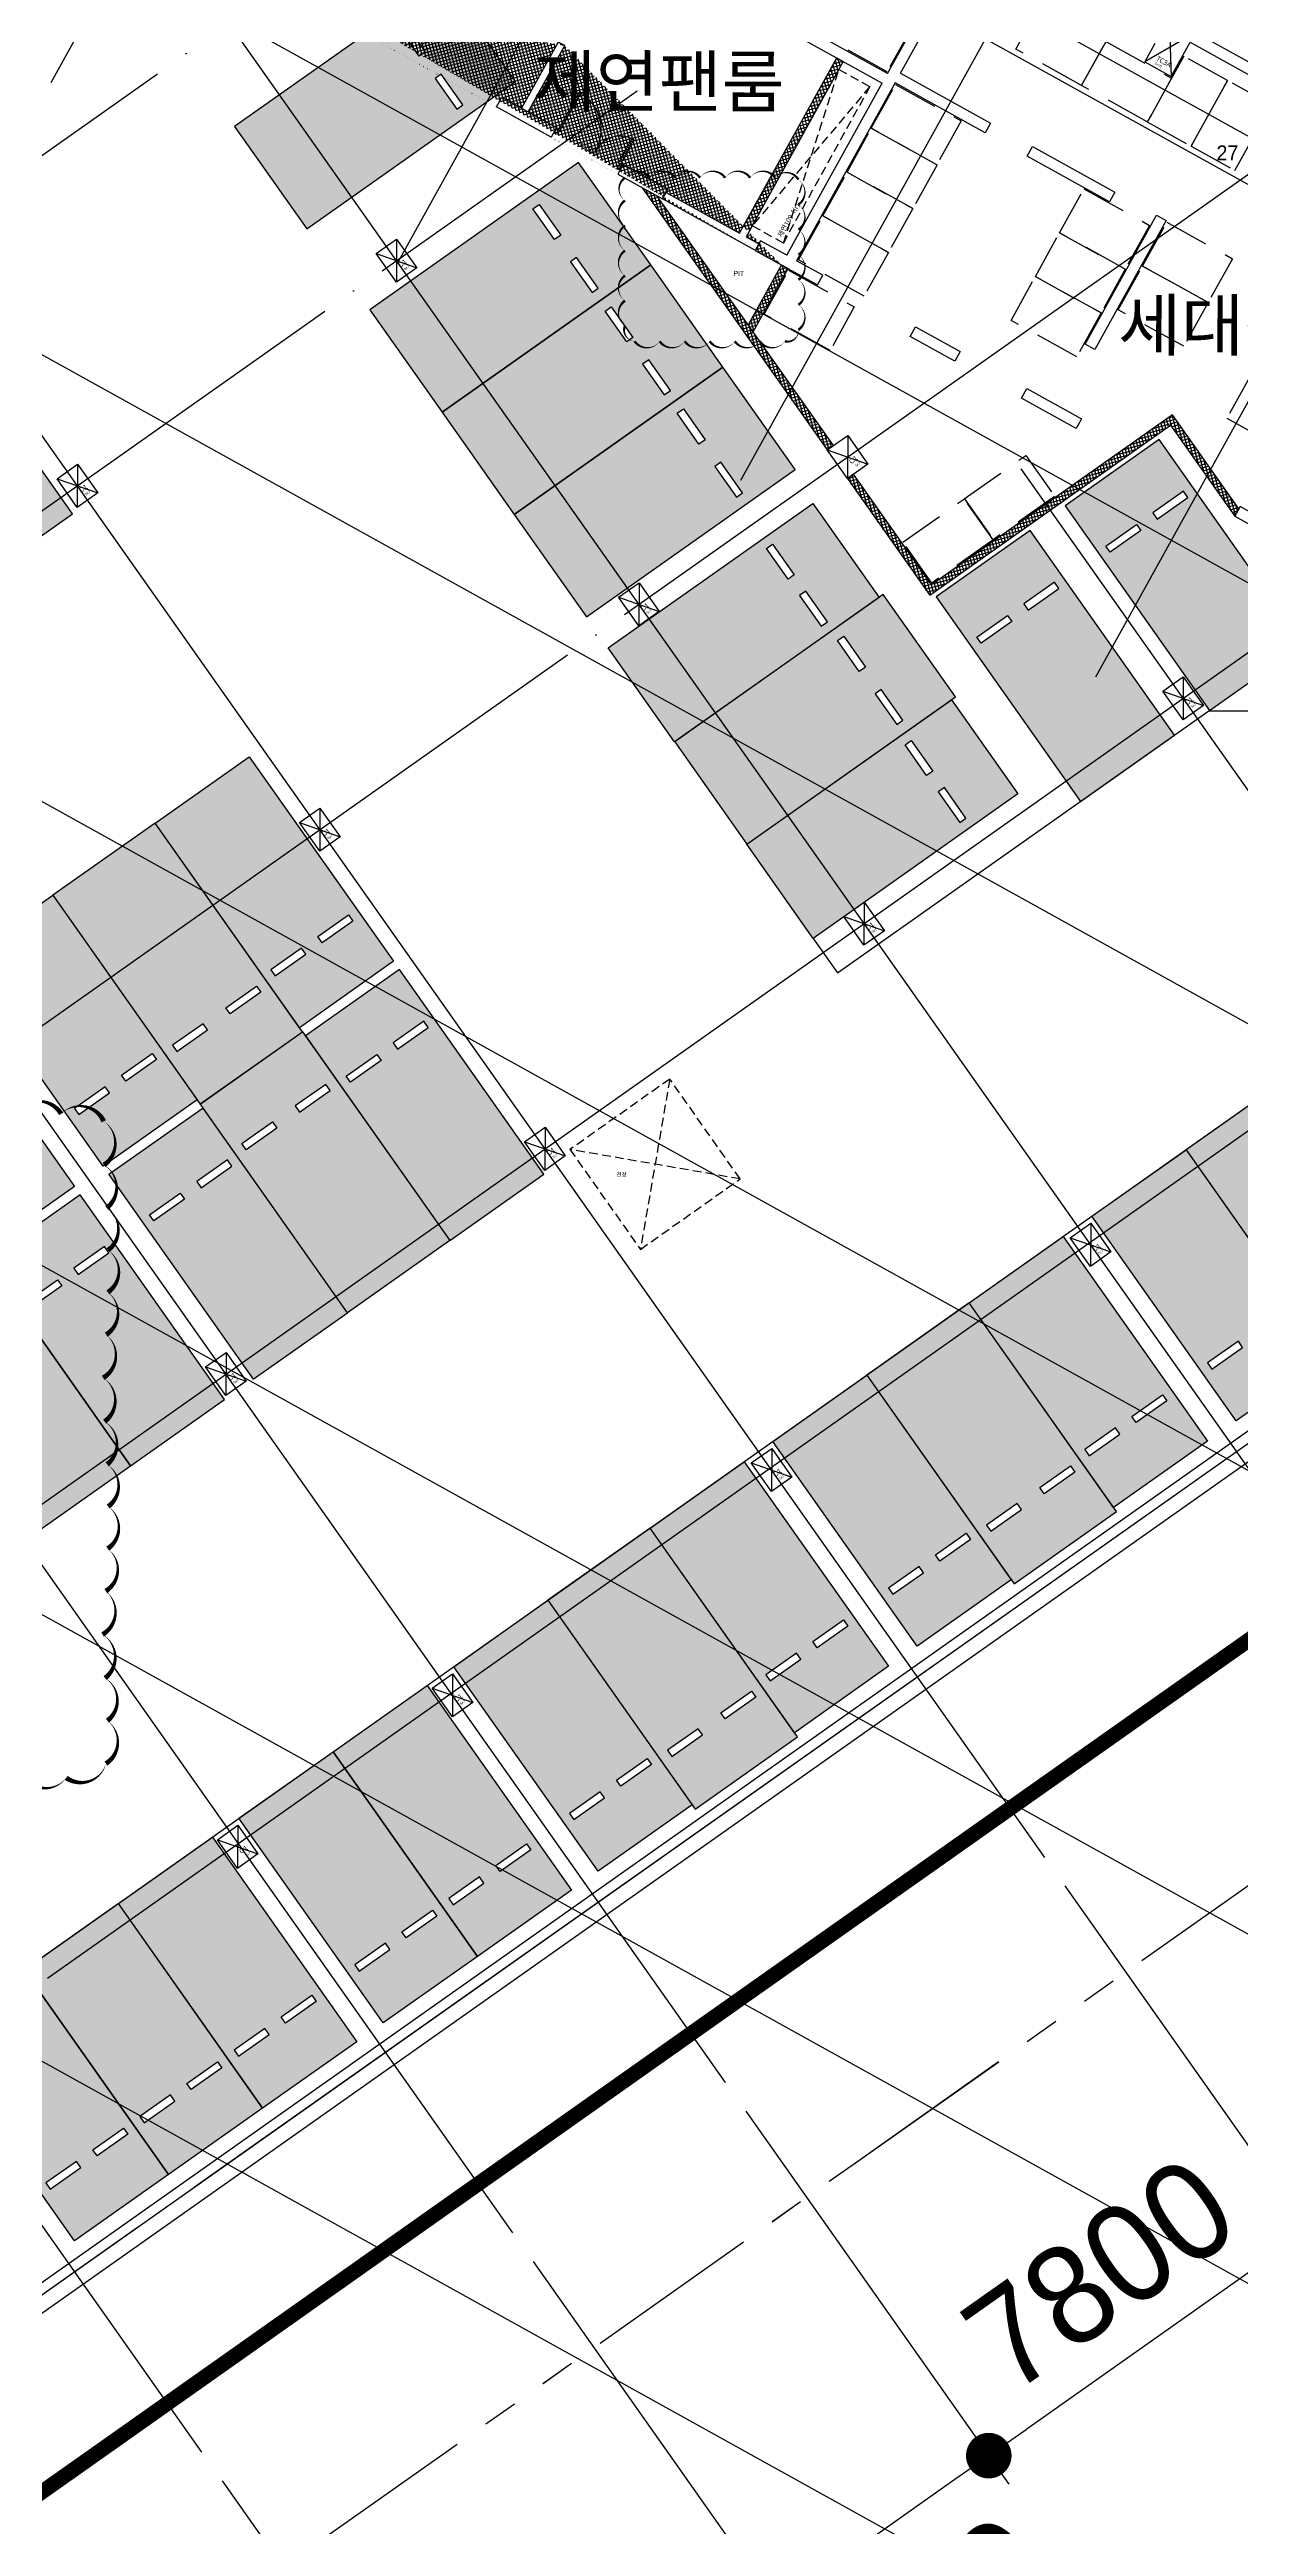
# Model space of a CAD drawing. Header units: millimetres. Extents: x -21000 to 567700, y 435000 to 850800.
# Drawn here: x 331615 to 355402, y 567226 to 616680 of the extents above; entities that cross this region are included whole.
import ezdxf
from ezdxf.enums import TextEntityAlignment as Align
from ezdxf.xclip import XClip

# ---------------------------------------------------------------- set-up
doc = ezdxf.new("R2010")
doc.units = ezdxf.units.MM
doc.header["$LTSCALE"] = 700
doc.header["$XCLIPFRAME"] = 2
for name, pattern in [('AB_Pbase$0$HIDDEN1', [0.375, 0.25, -0.125]), ('AB_Pbase$0$PHANTOMX2', [5, 2.5, -0.5, 0.5, -0.5, 0.5, -0.5]), ('AB_Pbase$0$주차장기둥$0$CEN', [62, 60, -1, 0, -1]), ('AB_Pbase$0$주차장기둥$0$PHANTOMX2', [5, 2.5, -0.5, 0.5, -0.5, 0.5, -0.5]), ('AB_Pbase$0$지하1층 동골조$0$PHANTOMX2', [5, 2.5, -0.5, 0.5, -0.5, 0.5, -0.5]), ('HIDDEN', [9.525, 6.35, -3.175])]:
    doc.linetypes.add(name, pattern=pattern)
doc.layers.get('0').update_dxf_attribs({"color": 2})
doc.layers.get('Defpoints').update_dxf_attribs({"color": 171})
for name, color, linetype, plot in [('AB_Pbase$0$AB_Pbase_지붕층_구조도void$0$DEF_TEXT', 221, 'Continuous', False), ('AB_Pbase$0$CON-109-B2F$0$DEFPOINT', 247, 'Continuous', False), ('AB_Pbase$0$DEFPOINT', 247, 'Continuous', False), ('AB_Pbase$0$Defponts', 161, 'Continuous', False), ('AB_Pbase$0$주차장기둥$0$DEFPOINT', 247, 'Continuous', False), ('AB_Pbase$0$주차장기둥$0$Defpoints1', 235, 'Continuous', False), ('AB_Pbase$0$지하1층 동골조$0$Defpoints1', 235, 'Continuous', False)]:
    doc.layers.add(name, color=color, linetype=linetype, plot=plot)
for name, color, linetype in [('AB_Pbase$0$da-open hid', 8, 'AB_Pbase$0$HIDDEN1'), ('AB_Pbase$0$ELE8', 8, 'Continuous'), ('AB_Pbase$0$FIN', 6, 'Continuous'), ('AB_Pbase$0$SITE', 3, 'AB_Pbase$0$PHANTOMX2'), ('AB_Pbase$0$WAL', 3, 'Continuous'), ('AB_Pbase$0$WIN', 4, 'Continuous'), ('AB_Pbase$0$WIN1', 1, 'Continuous'), ('AB_Pbase$0$경량벽체 세대창고', 4, 'HIDDEN'), ('AB_Pbase$0$경량벽체 세대창고 모듈', 4, 'HIDDEN'), ('AB_Pbase$0$주차-sol', 254, 'Continuous'), ('AB_Pbase$0$주차-일반', 9, 'Continuous'), ('AB_Pbase$0$주차-확장', 7, 'Continuous'), ('AB_Pbase$0$주차장기둥$0$CEN_P', 244, 'AB_Pbase$0$주차장기둥$0$CEN'), ('AB_Pbase$0$주차장기둥$0$WAL', 3, 'Continuous'), ('p_구조전체평면도중심선$0$DIM', 7, 'Continuous'), ('p_구조전체평면도중심선$0$SDIM', 4, 'Continuous')]:
    doc.layers.add(name, color=color, linetype=linetype)
doc.styles.add('AB_Pbase$0$AB_Pbase_지붕층_구조도void$0$맑은 고딕', font='malgun.ttf')
doc.styles.add('AB_Pbase$0$CON-109-B2F$0$맑은고딕', font='malgun.ttf')
doc.styles.add('AB_Pbase$0$돋움', font='')
doc.styles.add('AB_Pbase$0$울릉도L', font='')
doc.styles.add('AB_Pbase$0$주차장기둥$0$맑은 고딕', font='')
doc.styles.add('p_구조전체평면도중심선$0$도면기준$0$울릉도L', font='')
doc.styles.add('p_구조전체평면도중심선$0$돋움', font='')
doc.styles.get('AB_Pbase$0$돋움').set_extended_font_data('Dotum')
doc.styles.get('AB_Pbase$0$울릉도L').set_extended_font_data('Dotum')
doc.styles.get('AB_Pbase$0$주차장기둥$0$맑은 고딕').set_extended_font_data('Dotum')
doc.styles.get('p_구조전체평면도중심선$0$도면기준$0$울릉도L').set_extended_font_data('Dotum')
doc.styles.get('p_구조전체평면도중심선$0$돋움').set_extended_font_data('Dotum')
doc.dimstyles.new('p_구조전체평면도중심선$0$ADIM', dxfattribs={"dimscale": 700, "dimtxt": 3, "dimasz": 1.5, "dimexe": 1, "dimexo": 1, "dimgap": 1, "dimtad": 1, "dimdec": 0, "dimdsep": 46, "dimtxsty": 'p_구조전체평면도중심선$0$돋움', "dimblk1": 'p_구조전체평면도중심선$0$DOT', "dimblk2": 'p_구조전체평면도중심선$0$DOT', "dimsah": 1, "dimcen": 1, "dimdle": 1.5, "dimclrd": 7, "dimclre": 7, "dimclrt": 3, "dimadec": 0, "dimazin": 0, "dimtfac": 1, "dimtdec": 0, "dimtix": 1, "dimtmove": 2, "dimatfit": 3, "dimldrblk": 'p_구조전체평면도중심선$0$_Dot', "dimfxl": 1, "dimtvp": 1, "dimtolj": 1, "dimtzin": 0, "dimarcsym": 0})

# ---------------------------------------------------------------- blocks, each defined once
blk = doc.blocks.new('AB_Pbase$0$SITE0917')
at = {"layer": 'AB_Pbase$0$SITE', "ltscale": 4, "const_width": 300, "flags": 128}
blk.add_lwpolyline([(212876, -144968), (209906, -142008), (204836, -136928), (200146, -132238), (190406, -122488), (180636, -112708), (171034, -103096), (171034, -103096), (158736, -90778), (158736, -90778), (141626, -73668), (139746, -71778), (128760, -60783), (176825, 584), (181318, 2778), (191836, 2802), (195846, 2812), (208846, 2852), (221744, 2892), (225745, 2912), (238652, 2912), (251951, 2992), (272863, 3047), (279849, 3072), (281852, 3072), (297942, 3132), (307301, 3162), (318838, 3162), (322371, 3192), (329338, 3212), (331331, 3221), (331828, 3221), (342783, 3252), (353879, 3292), (357878, 3302), (368882, 3332), (377971, 3362), (436463, 3532), (443896, 3564), (449423, 3588), (453866, 1294), (461852, -10041), (461004, -14962), (456210, -18339), (446980, -24860), (436111, -32530), (433802, -34158), (424035, -41046), (408709, -51856), (403261, -55702), (401224, -57140), (393879, -62330), (377930, -73579), (370949, -78503), (368971, -79898), (360221, -86073), (350807, -92731), (341600, -99229), (316998, -116581), (268640, -150722), (261994, -155385), (240653, -170436), (213593, -144250), (212876, -144968)], dxfattribs=at)
blk = doc.blocks.new('AB_Pbase$0$Door_s_1500')
at = {"layer": 'AB_Pbase$0$Defponts'}
for p, q in [((-10, 100), (-10, 0)), ((1510, 100), (1510, 0))]:
    blk.add_line(p, q, dxfattribs=at)
at = {"layer": 'AB_Pbase$0$WIN'}
for points in [[(40, 100), (80, 100), (80, 960), (40, 960)], [(1460, 100), (1420, 100), (1420, 660), (1460, 660)], [(55, 55), (55, 0), (0, 0), (0, 100), (40, 100), (40, 55)], [(1445, 55), (1445, 0), (1500, 0), (1500, 100), (1460, 100), (1460, 55)]]:
    blk.add_lwpolyline(points, close=True, dxfattribs=at)
at = {"layer": 'AB_Pbase$0$WIN1'}
for centre, radius, start, end in [((40, 100), 860, 360, 90), ((1460, 100), 560, 90, 180)]:
    blk.add_arc(centre, radius, start, end, dxfattribs=at)
at = {"layer": 'AB_Pbase$0$Defponts', "style": 'AB_Pbase$0$돋움'}
blk.add_text('D-1500', height=100, rotation=360, dxfattribs=at).set_placement((752, 58), align=Align.MIDDLE)
blk = doc.blocks.new('AB_Pbase$0$CON-109-B2F')
for p, q in [((-8800, 10220), (-8800, 4380)), ((-8580, 4380), (-8580, 10220)), ((-12730, 4980), (-12950, 4980)), ((-12950, 4980), (-12950, 3560)), ((-12730, 4380), (-12730, 4980)), ((-12730, 4380), (-8800, 4380)), ((-12730, 3560), (-12730, 4160)), ((-8670, 4160), (-12730, 4160)), ((-8670, 2100), (-8670, 4160)), ((-8580, 4380), (-5880, 4380)), ((-8450, 4160), (-8450, 2100)), ((-8450, 4160), (-5880, 4160)), ((-12950, 3560), (-12730, 3560)), ((-8450, 2100), (-8670, 2100)), ((-4885, -2040), (-4885, -250)), ((-5105, -600), (-5105, -2040))]:
    blk.add_line(p, q)
for points in [[(-12950, 10890), (-12730, 10890), (-12730, 9640), (-12950, 9640)], [(-12730, 8120), (-12950, 8120), (-12950, 7100), (-12730, 7100)], [(-12950, 1440), (-12730, 1440), (-12730, 420), (-12950, 420)], [(-8450, -740), (-8670, -740), (-8670, 1140), (-8450, 1140)], [(-12950, -1100), (-12730, -1100), (-12730, -2350), (-12950, -2350)], [(-11390, -1690), (-8450, -1690), (-8450, -1910), (-11390, -1910)], [(-12730, -5970), (-12950, -5970), (-12950, -7070), (-12730, -7070)]]:
    blk.add_lwpolyline(points, close=True)
blk.add_lwpolyline([(-5470, 0), (-5885, 0), (-5885, -600), (-5105, -600)])
at = {"layer": 'AB_Pbase$0$CON-109-B2F$0$DEFPOINT', "color": 190}
for p, q in [((-4885, 0), (-5885, -600)), ((-4885, -600), (-5885, 0))]:
    blk.add_line(p, q, dxfattribs=at)
at = {"layer": 'AB_Pbase$0$CON-109-B2F$0$DEFPOINT', "color": 6, "style": 'AB_Pbase$0$CON-109-B2F$0$맑은고딕'}
for s, height, p in [('6x10', 50, (-5833, -188)), ('TC3A', 100, (-5748, -172))]:
    blk.add_text(s, height=height, rotation=270, dxfattribs=at).set_placement(p)
blk = doc.blocks.new('AB_Pbase$0$CON-109-B1F')
at = {"rotation": 360}
blk.add_blockref('AB_Pbase$0$CON-109-B2F', (0, 0), dxfattribs=at)
blk = doc.blocks.new('AB_Pbase$0$지하1층 동골조')
at = {"layer": 'AB_Pbase$0$지하1층 동골조$0$Defpoints1', "linetype": 'AB_Pbase$0$지하1층 동골조$0$PHANTOMX2', "ltscale": 2}
blk.add_lwpolyline([(132535, -113605), (143147, -106116), (155647, -97346), (200767, -65476), (225367, -48126)], dxfattribs=at)
at = {"layer": 'AB_Pbase$0$지하1층 동골조$0$Defpoints1', "linetype": 'AB_Pbase$0$지하1층 동골조$0$PHANTOMX2', "ltscale": 2, "flags": 128}
blk.add_lwpolyline([(305496, 13326), (315263, 20214), (317573, 21842), (328441, 29512), (337671, 36032), (342465, 39410), (343314, 44331), (335327, 55666), (330884, 57959), (325357, 57936), (317924, 57904), (259433, 57734), (250343, 57704), (239340, 57674), (235340, 57664), (224244, 57624), (213290, 57592), (212792, 57592), (210800, 57584), (203833, 57564), (200300, 57534), (188762, 57534), (179403, 57504), (163313, 57444), (161310, 57444), (154324, 57418), (133412, 57364), (120113, 57284), (107206, 57284), (103205, 57264), (90307, 57224), (77307, 57184), (73297, 57174), (62779, 57150), (58286, 54955), (10221, -6411), (21207, -17406), (23087, -19296), (40197, -36406), (52495, -48724), (62097, -58336), (71867, -68116), (81607, -77866), (86297, -82556), (91367, -87636), (94337, -90596), (95054, -89878), (122114, -116064), (143455, -101014), (150102, -96350), (198459, -62209), (223061, -44857), (232269, -38359), (241682, -31701), (250432, -25527), (252410, -24132), (259391, -19208), (275340, -7958), (282685, -2768), (284723, -1330), (290171, 2516)], close=True, dxfattribs=at)
at = {"rotation": 60.99999813640894}
blk.add_blockref('AB_Pbase$0$CON-109-B1F', (209400, -18383), dxfattribs=at)
blk = doc.blocks.new('AB_Pbase$0$세대창고')
at = {"layer": 'AB_Pbase$0$경량벽체 세대창고', "ltscale": 0.2}
blk.add_lwpolyline([(-290837, 78445), (-291837, 78445), (-291837, 79945), (-290837, 79945)], close=True, dxfattribs=at)
blk = doc.blocks.new('AB_Pbase$0$C1CD84166')
at = {"layer": 'AB_Pbase$0$경량벽체 세대창고', "ltscale": 0.2}
blk.add_lwpolyline([(125, 245), (1625, 245), (1625, 1245), (125, 1245)], close=True, dxfattribs=at)
blk = doc.blocks.new('AB_Pbase$0$0228_REV.')
at = {"layer": 'AB_Pbase$0$경량벽체 세대창고 모듈'}
for p, rotation in [((340777, 293706), 240.9999981372363), ((762790, 724680), 60.99999813644596), ((762306, 723805), 60.99999813644596), ((761821, 722930), 60.99999813644596), ((766551, 722595), 60.99999813642932), ((761336, 722056), 60.99999813644596), ((766067, 721720), 60.99999813642932), ((768206, 721929), 60.9999981369784), ((767721, 721055), 60.9999981369784), ((760655, 720969), 60.99972155962637), ((765582, 720846), 60.99999813642932)]:
    blk.add_blockref('AB_Pbase$0$세대창고', p, dxfattribs=dict(at, rotation=rotation))
for name, p, xscale, rotation in [('AB_Pbase$0$C1CD84166', (555575, 508772), -0.9999999999999978, 331.0000000215236), ('AB_Pbase$0$C1CD84166', (556887, 508045), -0.9999999999999978, 331.0000000215236), ('AB_Pbase$0$세대창고', (264494, 580710), -0.9999999999999996, 330.9999981360069), ('AB_Pbase$0$세대창고', (265369, 580225), -0.9999999999999996, 330.9999981360069), ('AB_Pbase$0$세대창고', (631362, 795679), -0.9999999999999978, 240.9999981360078), ('AB_Pbase$0$C1CD84166', (552998, 500922), -0.9999999999999998, 215.2054582399636), ('AB_Pbase$0$C1CD84166', (551773, 500058), -0.9999999999999998, 215.2054582399636)]:
    blk.add_blockref(name, p, dxfattribs=dict(at, xscale=xscale, rotation=rotation))
at = {"layer": 'AB_Pbase$0$Defponts', "style": 'AB_Pbase$0$돋움'}
blk.add_text('27', height=300, rotation=359.9781, dxfattribs=at).set_placement((558278, 507550))
blk = doc.blocks.new('AB_Pbase$0$AB_Pbase_지하1층_골조')
for p, q in [((270667, 528593), (441533, 649151)), ((270700, 528984), (441115, 649223))]:
    blk.add_line(p, q)
blk = doc.blocks.new('AB_Pbase$0$주차장기둥$0$cen 2bl 지하')
at = {"layer": 'AB_Pbase$0$주차장기둥$0$CEN_P', "color": 5}
for p, q in [((13814, 127832), (13814, 259163)), ((21614, 128082), (21614, 259134)), ((29714, 127566), (29714, 259104)), ((37814, 127566), (37814, 259074)), ((-60586, 138483), (119274, 138483)), ((-127186, 130683), (119274, 130683)), ((-74426, 122983), (119274, 122983)), ((-23086, 115183), (119274, 115183)), ((-23231, 107083), (119274, 107083)), ((-23231, 100983), (119274, 100983)), ((-119386, 93183), (119274, 93183))]:
    blk.add_line(p, q, dxfattribs=at)
at = {"layer": 'AB_Pbase$0$주차장기둥$0$CEN_P'}
for p, q in [((10097, 85016), (90237, 250834)), ((-12695, 19933), (97260, 247440)), ((-5672, 16538), (104282, 244046)), ((-1080, 14319), (108874, 241827)), ((2534, 88672), (24132, 133361)), ((51746, 113479), (12182, 132600)), ((-2688, 91195), (16349, 130586)), ((55141, 120501), (34500, 130477)), ((48352, 106456), (8788, 125577)), ((44958, 99433), (5394, 118554)), ((42695, 94751), (3131, 113873)), ((39388, 87908), (-176, 107030))]:
    blk.add_line(p, q, dxfattribs=at)
blk = doc.blocks.new('AB_Pbase$0$주차장기둥$0$p기둥 5x7')
blk.add_lwpolyline([(-250, 350), (250, 350), (250, -350), (-250, -350)], close=True)
at = {"layer": 'AB_Pbase$0$주차장기둥$0$DEFPOINT'}
for p, q in [((250, 350), (-250, -350)), ((-250, 350), (250, -350))]:
    blk.add_line(p, q, dxfattribs=at)
at = {"layer": 'AB_Pbase$0$주차장기둥$0$DEFPOINT', "color": 6, "style": 'AB_Pbase$0$주차장기둥$0$맑은 고딕'}
for s, height, p in [('C1', 100, (-24, -160)), ('5x7', 50, (29, -259))]:
    blk.add_text(s, height=height, rotation=0, dxfattribs=at).set_placement(p)
blk = doc.blocks.new('AB_Pbase$0$주차장기둥')
at = {"layer": 'AB_Pbase$0$주차장기둥$0$Defpoints1', "linetype": 'AB_Pbase$0$주차장기둥$0$PHANTOMX2', "ltscale": 2}
blk.add_lwpolyline([(47801, 12842), (53040, 24727), (59238, 38682), (81499, 89239), (93649, 116780)], dxfattribs=at)
at = {"layer": 'AB_Pbase$0$주차장기둥$0$WAL', "color": 192}
blk.add_line((64643, 112413), (44539, 121278), dxfattribs=at)
for name, p, rotation in [('AB_Pbase$0$주차장기둥$0$cen 2bl 지하', (36992, -11667), 1.99999810188403), ('AB_Pbase$0$주차장기둥$0$p기둥 5x7', (63824, 118348), 66.2054582048853), ('AB_Pbase$0$주차장기둥$0$p기둥 5x7', (72051, 117671), 66.2054582048853), ('AB_Pbase$0$주차장기둥$0$p기둥 5x7', (54081, 117070), 66.2054582048853), ('AB_Pbase$0$주차장기둥$0$p기둥 5x7', (61767, 113681), 66.2054582048853), ('AB_Pbase$0$주차장기둥$0$p기둥 5x7', (68904, 110534), 66.2054582048853), ('AB_Pbase$0$주차장기둥$0$p기둥 5x7', (50934, 109933), 66.2054582048853), ('AB_Pbase$0$주차장기둥$0$p기둥 5x7', (76086, 107367), 66.20545820488529), ('AB_Pbase$0$주차장기둥$0$p기둥 5x7', (58620, 106544), 66.2054582048853), ('AB_Pbase$0$주차장기둥$0$p기둥 5x7', (65757, 103397), 66.2054582048853), ('AB_Pbase$0$주차장기둥$0$p기둥 5x7', (72940, 100230), 66.20545820488529), ('AB_Pbase$0$주차장기둥$0$p기둥 5x7', (62610, 96260), 66.2054582048853), ('AB_Pbase$0$주차장기둥$0$p기둥 5x7', (69793, 93093), 66.20545820488529), ('AB_Pbase$0$주차장기둥$0$p기둥 5x7', (67674, 88289), 66.20545820488529)]:
    blk.add_blockref(name, p, dxfattribs=dict(rotation=rotation))
blk = doc.blocks.new('AB_Pbase$0$AB_Pbase_지붕층_구조도void')
for p, q in [((298621, -121112), (296270, -123891)), ((296891, -124235), (298000, -120768))]:
    blk.add_line(p, q)
blk.add_lwpolyline([(296270, -123891), (298000, -120768), (298621, -121112), (296891, -124235)], close=True)
at = {"elevation": 0}
blk.add_lwpolyline([(294623, -140927), (292629, -142333), (294036, -144327), (296029, -142921)], close=True, dxfattribs=at)
for points in [[(294623, -140927), (294036, -144327)], [(296029, -142921), (292629, -142333)]]:
    blk.add_lwpolyline(points, dxfattribs=at)
at = {"layer": 'AB_Pbase$0$AB_Pbase_지붕층_구조도void$0$DEF_TEXT', "style": 'AB_Pbase$0$AB_Pbase_지붕층_구조도void$0$맑은 고딕'}
blk.add_text('제연109-1(r)', height=100, rotation=61, dxfattribs=at).set_placement((296858, -124129))
blk.add_text('천창', height=80.3, dxfattribs=at).set_placement((293558, -142876))
blk = doc.blocks.new('AB_Pbase$0$실명')
at = {"layer": 'AB_Pbase$0$Defponts', "style": 'AB_Pbase$0$돋움'}
blk.add_text('제연팬룸', height=1000, rotation=359.9315, dxfattribs=at).set_placement((362285, -215306))
blk.add_text('세대창고', height=1000, rotation=359.9315, dxfattribs=at).set_placement((376482, -219662), align=Align.MIDDLE)
blk = doc.blocks.new('AB_Pbase$0$주차확장')
at = {"layer": 'AB_Pbase$0$주차-sol'}
h = blk.add_hatch(color=252, dxfattribs=at)
h.paths.add_polyline_path([(1525, -3825), (2275, -3825), (2275, -3975), (1525, -3975)], flags=16)
edge = h.paths.add_edge_path()
edge.add_line((0, -5100), (2500, -5100))
edge.add_line((2500, -5100), (2500, 0))
edge.add_line((2500, 0), (0, 0))
edge.add_line((0, 0), (0, -5100))
h.paths.add_polyline_path([(225, -3975), (225, -3825), (975, -3825), (975, -3975)])
at = {"layer": 'AB_Pbase$0$주차-확장'}
blk.add_lwpolyline([(0, 0), (0, -5100), (2500, -5100), (2500, 0)], close=True, dxfattribs=at)
at = {"layer": 'AB_Pbase$0$주차-확장', "ltscale": 600}
for points in [[(975, -3975), (975, -3825), (225, -3825), (225, -3975)], [(1525, -3975), (1525, -3825), (2275, -3825), (2275, -3975)]]:
    blk.add_lwpolyline(points, close=True, dxfattribs=at)
blk = doc.blocks.new('AB_Pbase$0$주차일반')
at = {"layer": 'AB_Pbase$0$주차-sol'}
h = blk.add_hatch(color=254, dxfattribs=at)
h.dxf.hatch_style = 1
h.paths.add_polyline_path([(0, 0), (-2300, 0), (-2300, -5000), (0, -5000)])
h.paths.add_polyline_path([(-200, -3725), (-200, -3875), (-950, -3875), (-950, -3725)], flags=16)
h.paths.add_polyline_path([(-1350, -3725), (-1350, -3875), (-2100, -3875), (-2100, -3725)], flags=16)
at = {"layer": 'AB_Pbase$0$주차-일반', "color": 6}
for points in [[(0, 0), (0, -5000), (-2300, -5000), (-2300, 0)], [(-1350, -3875), (-1350, -3725), (-2100, -3725), (-2100, -3875)], [(-950, -3875), (-950, -3725), (-200, -3725), (-200, -3875)]]:
    blk.add_lwpolyline(points, close=True, dxfattribs=at)
blk = doc.blocks.new('AB_Pbase$0$pppaaa_1_1')
at = {"layer": 'AB_Pbase$0$주차-일반', "xscale": -1, "rotation": 215.2054552387318}
for p in [(332075, 607413, 0), (356661, 604810), (354087, 602994), (341487, 594227, 0), (337565, 591460, 0), (335113, 589730, 0), (333234, 588404, 0)]:
    blk.add_blockref('AB_Pbase$0$주차일반', p, dxfattribs=at)
at = {"layer": 'AB_Pbase$0$주차-일반', "extrusion": (0, 0, -1), "xscale": -1, "zscale": -1, "rotation": 234.7945447613406}
for p in [(-342775, 604736), (-345543, 600814)]:
    blk.add_blockref('AB_Pbase$0$주차일반', p, dxfattribs=at)
at = {"layer": 'AB_Pbase$0$주차-일반', "rotation": 35.20545523873221}
for p in [(335606, 602561, 0), (331684, 599794, 0), (329233, 598064, 0), (354315, 594711, 0), (351864, 592982, 0), (347942, 590214, 0), (345491, 588485, 0), (341569, 585718, 0), (339158, 584017, 0), (337279, 582691, 0), (334869, 580990, 0), (332989, 579664, 0), (331110, 578338, 0)]:
    blk.add_blockref('AB_Pbase$0$주차일반', p, dxfattribs=at)
at = {"layer": 'AB_Pbase$0$주차-확장', "extrusion": (0, 0, -1), "xscale": -1, "zscale": -1}
for p, rotation in [((-336752, 613100), 234.7945447613427), ((-339457, 609439), 234.7945447613408), ((-340898, 607396), 234.7945447613408), ((-342339, 605353), 234.7945447613408), ((-345543, 600814), 234.7945447613406)]:
    blk.add_blockref('AB_Pbase$0$주차확장', p, dxfattribs=dict(at, rotation=rotation))
at = {"layer": 'AB_Pbase$0$주차-확장', "rotation": 35.20545523873221}
for p in [(331684, 599794, 0), (354315, 594711, 0), (347942, 590214, 0), (341569, 585718, 0)]:
    blk.add_blockref('AB_Pbase$0$주차확장', p, dxfattribs=at)
at = {"layer": 'AB_Pbase$0$주차-확장', "xscale": -1, "rotation": 215.2054552387318}
blk.add_blockref('AB_Pbase$0$주차확장', (337565, 591460, 0), dxfattribs=at)
blk = doc.blocks.new('AB_Pbase')
at = {"layer": 'AB_Pbase$0$ELE8'}
h = blk.add_hatch(dxfattribs=at)
h.set_pattern_fill('NET', color=256, scale=20, angle=15.182184)
edge = h.paths.add_edge_path()
edge.add_line((345719, 612665), (343857, 613698))
edge.add_line((343857, 613698), (343929, 613829))
edge.add_line((343929, 613829), (345398, 613015))
edge.add_line((345398, 613015), (347338, 616513))
edge.add_line((347338, 616513), (347469, 616441))
edge.add_line((347469, 616441), (345530, 612942))
edge.add_line((345530, 612942), (345783, 612801))
edge.add_line((345783, 612801), (345711, 612670))
edge.add_line((337421, 617517), (338791, 618484))
edge.add_line((338791, 618484), (337821, 619022))
edge.add_line((337821, 619022), (337893, 619153))
edge.add_line((337893, 619153), (341847, 616962))
edge.add_line((341847, 616962), (341774, 616830))
edge.add_line((341774, 616830), (338937, 618403))
edge.add_line((338937, 618403), (337367, 617295))
edge.add_line((337367, 617295), (337473, 617488))
edge.add_line((337473, 617488), (337421, 617517))
edge.add_line((341905, 616758), (341774, 616830))
edge.add_line((341774, 616830), (341042, 615510))
edge.add_line((341042, 615510), (341173, 615437))
edge.add_line((341173, 615437), (341905, 616758))
edge.add_line((346235, 612379), (346367, 612307))
edge.add_line((346235, 612379), (345571, 611181))
edge.add_line((345571, 611181), (343755, 613754))
edge.add_line((343755, 613754), (343454, 613921))
edge.add_line((343454, 613921), (345490, 611035))
edge.add_line((345490, 611035), (347148, 608685))
edge.add_line((347148, 608685), (347271, 608772))
edge.add_line((347271, 608772), (345667, 611045))
edge.add_line((345667, 611045), (346367, 612307))
edge.add_line((334822, 618706), (336413, 617824))
edge.add_line((336413, 617824), (336486, 617955))
edge.add_line((336486, 617955), (334894, 618837))
edge.add_line((334894, 618837), (334822, 618706))
h = blk.add_hatch(dxfattribs=at)
h.set_pattern_fill('NET', color=256, scale=20, angle=15.182184)
h.paths.add_polyline_path([(347552, 608113), (349195, 605784), (354006, 609179), (355288, 607362), (355369, 607507), (354042, 609388), (349231, 605994), (347674, 608200)])
h.paths.add_polyline_path([(356250, 606828), (356323, 606959), (357914, 606077), (357842, 605946)])
h.paths.add_polyline_path([(364162, 608108), (364089, 607977), (364894, 607531), (364967, 607662)])
h.paths.add_polyline_path([(362077, 607749), (362208, 607676), (361762, 606871), (361631, 606944)])
h.paths.add_polyline_path([(364092, 604111), (363501, 603694), (361905, 603694), (359372, 605098), (359445, 605229), (361943, 603844), (363453, 603844), (364006, 604234)])
edge = h.paths.add_edge_path()
edge.add_line((368361, 607123), (364762, 604584))
edge.add_line((364762, 604584), (364676, 604707))
edge.add_line((364676, 604707), (368216, 607204))
edge.add_line((368216, 607204), (368361, 607123))
at = {"layer": 'AB_Pbase$0$DEFPOINT'}
for p, q in [((347355, 598245), (354773, 603478, 0)), ((354773, 603478, 0), (363446, 603478, 0)), ((346869, 598934), (347355, 598245)), ((309661, 563205, 0), (358237, 597478, 0))]:
    blk.add_line(p, q, dxfattribs=at)
at = {"layer": 'AB_Pbase$0$FIN'}
blk.add_line((436138, 645956), (274245, 531730), dxfattribs=at)
at = {"layer": 'AB_Pbase$0$WAL'}
for p, q in [((343454, 613921), (347148, 608685)), ((347271, 608772), (343755, 613754)), ((346235, 612379), (345571, 611181)), ((345667, 611045), (346367, 612307)), ((347148, 608685), (347271, 608772))]:
    blk.add_line(p, q, dxfattribs=at)
for points in [[(341905, 616758), (341774, 616830), (341042, 615510), (341173, 615437), (341905, 616758)], [(345719, 612665), (343857, 613698), (343929, 613829), (345398, 613015), (347338, 616513), (347469, 616441), (345530, 612942), (345783, 612801), (345711, 612670)], [(346235, 612379), (346367, 612307)], [(347552, 608113), (349195, 605784), (354006, 609179), (355288, 607362), (355369, 607507), (354042, 609388), (349231, 605994), (347674, 608200), (347552, 608113)]]:
    blk.add_lwpolyline(points, dxfattribs=at)
for name, p, rotation in [('AB_Pbase$0$AB_Pbase_지하1층_골조', (0, 0), 359.9999999999999), ('AB_Pbase$0$주차장기둥', (231893, 539971), 329.0000000345588), ('AB_Pbase$0$0228_REV.', (-203355, 106916), 359.9999999999992), ('AB_Pbase$0$지하1층 동골조', (146945, 639965), 359.9999999999994), ('AB_Pbase$0$SITE0917', (28406, 694337), 359.9999999999983), ('AB_Pbase$0$실명', (-21011, 830850), 359.9999999999999)]:
    blk.add_blockref(name, p, dxfattribs=dict(rotation=rotation))
at = {"layer": 'AB_Pbase$0$da-open hid', "rotation": 359.9999999999999}
blk.add_blockref('AB_Pbase$0$AB_Pbase_지붕층_구조도void', (49381, 737052), dxfattribs=at)
at = {"layer": 'AB_Pbase$0$WAL'}
ref = blk.add_blockref('AB_Pbase$0$pppaaa_1_1', (0, 0), dxfattribs=dict(at, rotation=359.9999999999999))
XClip(ref).set_block_clipping_path([(-396188.9384898804, 0.0133324571), (493845.7278262604, 839949.4046300659)])
at = {"layer": 'AB_Pbase$0$WAL', "color": 153, "rotation": 331.021904879841}
blk.add_blockref('AB_Pbase$0$Door_s_1500', (341692, 615012), dxfattribs=at)
at = {"layer": 'AB_Pbase$0$DEFPOINT', "color": 171, "style": 'AB_Pbase$0$울릉도L'}
blk.add_text('PIT', height=100, dxfattribs=at).set_placement((345274, 612161))
blk = doc.blocks.new('p_구조전체평면도중심선$0$DOT')
at = {"layer": 'p_구조전체평면도중심선$0$SDIM', "color": 0, "linetype": 'ByBlock'}
blk.add_line((-0.5, 0), (-1, 0), dxfattribs=at)
at = {"layer": 'p_구조전체평면도중심선$0$SDIM', "color": 0, "linetype": 'ByBlock', "const_width": 0.5}
blk.add_lwpolyline([(-0.25, 0, 1), (0.25, 0, 1)], format="xyb", close=True, dxfattribs=at)
blk = doc.blocks.new('*D148')
at = {"layer": 'Defpoints', "color": 0, "transparency": 16777216}
for p in [(306254, -125627), (302005, -128625), (307261, -136074)]:
    blk.add_point(p, dxfattribs=at)
at = {"layer": 'p_구조전체평면도중심선$0$DIM', "color": 7, "lineweight": -2, "transparency": 16777216}
for p, q in [((306658, -126199), (311913, -133648)), ((302409, -129197), (307664, -136646)), ((310766, -133601), (308004, -135549))]:
    blk.add_line(p, q, dxfattribs=at)
at = {"layer": 'p_구조전체평면도중심선$0$DIM', "color": 7, "lineweight": -2, "transparency": 16777216, "xscale": 910, "yscale": 910, "zscale": 910}
for p, rotation in [((311510, -133076), 35.20545844009286), ((307261, -136074), 215.2054584400929)]:
    blk.add_blockref('p_구조전체평면도중심선$0$DOT', p, dxfattribs=dict(at, rotation=rotation))
at = {"layer": 'p_구조전체평면도중심선$0$DIM', "color": 3, "transparency": 16777216, "insert": (310476, -136034), "char_height": 1960, "attachment_point": 5, "rotation": 35.2055, "style": 'p_구조전체평면도중심선$0$도면기준$0$울릉도L'}
blk.add_mtext('\\A1;5200', dxfattribs=at)
blk = doc.blocks.new('p_구조전체평면도중심선$0$_Dot')
at = {"color": 0, "linetype": 'ByBlock', "lineweight": -2}
blk.add_line((-0.5, 0), (-1, 0), dxfattribs=at)
at = {"color": 0, "linetype": 'ByBlock', "const_width": 0.5}
blk.add_lwpolyline([(-0.25, 0, 1), (0.25, 0, 1)], format="xyb", close=True, dxfattribs=at)
blk = doc.blocks.new('*D152')
at = {"layer": 'Defpoints', "color": 0, "transparency": 16777216}
for p in [(312464, -121246), (306254, -125627), (317720, -128695)]:
    blk.add_point(p, dxfattribs=at)
at = {"layer": 'p_구조전체평면도중심선$0$DIM', "color": 7, "lineweight": -2, "transparency": 16777216}
for p, q in [((312868, -121818), (318123, -129267)), ((306658, -126199), (311913, -133648)), ((312253, -132552), (316976, -129219))]:
    blk.add_line(p, q, dxfattribs=at)
at = {"layer": 'p_구조전체평면도중심선$0$DIM', "color": 7, "lineweight": -2, "transparency": 16777216, "xscale": 910, "yscale": 910, "zscale": 910}
for p, rotation in [((317720, -128695), 35.20545824675128), ((311510, -133076), 215.2054582467513)]:
    blk.add_blockref('p_구조전체평면도중심선$0$DOT', p, dxfattribs=dict(at, rotation=rotation))
at = {"layer": 'p_구조전체평면도중심선$0$DIM', "color": 3, "transparency": 16777216, "insert": (313645, -129512), "char_height": 1960, "attachment_point": 5, "rotation": 35.2055, "style": 'p_구조전체평면도중심선$0$도면기준$0$울릉도L'}
blk.add_mtext('\\A1;7600', dxfattribs=at)
blk = doc.blocks.new('*D153')
at = {"layer": 'Defpoints', "color": 0, "transparency": 16777216}
for p in [(316713, -118248), (312464, -121246), (317720, -128695)]:
    blk.add_point(p, dxfattribs=at)
at = {"layer": 'p_구조전체평면도중심선$0$DIM', "color": 7, "lineweight": -2, "transparency": 16777216}
for p, q in [((317116, -118820), (322372, -126269)), ((312868, -121818), (318123, -129267)), ((321225, -126222), (318463, -128170))]:
    blk.add_line(p, q, dxfattribs=at)
at = {"layer": 'p_구조전체평면도중심선$0$DIM', "color": 7, "lineweight": -2, "transparency": 16777216, "xscale": 910, "yscale": 910, "zscale": 910}
for p, rotation in [((321969, -125697), 35.20545802728812), ((317720, -128695), 215.2054580272881)]:
    blk.add_blockref('p_구조전체평면도중심선$0$DOT', p, dxfattribs=dict(at, rotation=rotation))
at = {"layer": 'p_구조전체평면도중심선$0$DIM', "color": 3, "transparency": 16777216, "insert": (320485, -129231), "char_height": 1960, "attachment_point": 5, "rotation": 35.2055, "style": 'p_구조전체평면도중심선$0$도면기준$0$울릉도L'}
blk.add_mtext('\\A1;5200', dxfattribs=at)
blk = doc.blocks.new('*D154')
at = {"layer": 'Defpoints', "color": 0, "transparency": 16777216}
for p in [(323086, -113751), (316713, -118248), (328342, -121200)]:
    blk.add_point(p, dxfattribs=at)
at = {"layer": 'p_구조전체평면도중심선$0$DIM', "color": 7, "lineweight": -2, "transparency": 16777216}
for p, q in [((323490, -114323), (328745, -121772)), ((317116, -118820), (322372, -126269)), ((322712, -125172), (327598, -121725))]:
    blk.add_line(p, q, dxfattribs=at)
at = {"layer": 'p_구조전체평면도중심선$0$DIM', "color": 7, "lineweight": -2, "transparency": 16777216, "xscale": 910, "yscale": 910, "zscale": 910}
for p, rotation in [((328342, -121200), 35.20545823935418), ((321969, -125697), 215.2054582393541)]:
    blk.add_blockref('p_구조전체평면도중심선$0$DOT', p, dxfattribs=dict(at, rotation=rotation))
at = {"layer": 'p_구조전체평면도중심선$0$DIM', "color": 3, "transparency": 16777216, "insert": (324186, -122075), "char_height": 1960, "attachment_point": 5, "rotation": 35.2055, "style": 'p_구조전체평면도중심선$0$도면기준$0$울릉도L'}
blk.add_mtext('\\A1;7800', dxfattribs=at)
blk = doc.blocks.new('*D155')
at = {"layer": 'Defpoints', "color": 0, "transparency": 16777216}
for p in [(329460, -109255), (323086, -113751), (328342, -121200)]:
    blk.add_point(p, dxfattribs=at)
at = {"layer": 'p_구조전체평면도중심선$0$DIM', "color": 7, "lineweight": -2, "transparency": 16777216}
for p, q in [((329863, -109827), (335119, -117275)), ((323490, -114323), (328745, -121772)), ((333972, -117228), (329085, -120676))]:
    blk.add_line(p, q, dxfattribs=at)
at = {"layer": 'p_구조전체평면도중심선$0$DIM', "color": 7, "lineweight": -2, "transparency": 16777216, "xscale": 910, "yscale": 910, "zscale": 910}
for p, rotation in [((334715, -116703), 35.20545823939452), ((328342, -121200), 215.2054582393945)]:
    blk.add_blockref('p_구조전체평면도중심선$0$DOT', p, dxfattribs=dict(at, rotation=rotation))
at = {"layer": 'p_구조전체평면도중심선$0$DIM', "color": 3, "transparency": 16777216, "insert": (330559, -117578), "char_height": 1960, "attachment_point": 5, "rotation": 35.2055, "style": 'p_구조전체평면도중심선$0$도면기준$0$울릉도L'}
blk.add_mtext('\\A1;7800', dxfattribs=at)
blk = doc.blocks.new('p_구조전체평면도중심선')
at = {"layer": 'p_구조전체평면도중심선$0$DIM'}
for p1, p2, distance, picture, middle in [((329459.5, -109254.6), (323086.2, -113751.3), 9116.3, '*D155', (330559.2, -117578)), ((316712.9, -118248.1), (323086.2, -113751.3), -9116.3, '*D154', (324185.9, -122074.7)), ((306254.2, -125627.5), (312464.1, -121246), -9116.3, '*D152', (313645.4, -129511.7))]:
    dim = blk.add_aligned_dim(p1=p1, p2=p2, distance=distance, dimstyle='p_구조전체평면도중심선$0$ADIM', override={"dimtxt": 2.8, "dimasz": 1.3, "dimtxsty": 'p_구조전체평면도중심선$0$도면기준$0$울릉도L'}, dxfattribs=at)
    dim.commit()
    dim.dimension.update_dxf_attribs({"geometry": picture, "text_midpoint": middle})
for base, p1, p2, picture, middle in [((317719.7, -128694.8), (316712.9, -118248.1), (312464.1, -121246), '*D153', (320484.8, -129231.3)), ((307260.9, -136074.1), (306254.2, -125627.5), (302005.3, -128625.3), '*D148', (310475.8, -136033.9))]:
    dim = blk.add_linear_dim(base=base, p1=p1, p2=p2, angle=215.20546, dimstyle='p_구조전체평면도중심선$0$ADIM', override={"dimtxt": 2.8, "dimasz": 1.3, "dimtxsty": 'p_구조전체평면도중심선$0$도면기준$0$울릉도L'}, dxfattribs=at)
    dim.commit()
    dim.dimension.update_dxf_attribs({"geometry": picture, "text_midpoint": middle, "dimtype": 129})

msp = doc.modelspace()

# ---------------------------------------------------------------- block references
ref = msp.add_blockref('AB_Pbase', (0, 0))
XClip(ref).set_block_clipping_path([(-0.000000015, 445500.0000000148), (493845.7187941075, 839949.3912975936)])

# ---------------------------------------------------------------- next in the draw order: linework, layer by layer
msp.add_line((275159, 658552), (397606, 590679))
at = {"layer": 'Defpoints'}
msp.add_lwpolyline([(343109, 614120, 0, 50, -0.520567), (343609, 614120, 0, 50, -0.520567), (344109, 614120, 0, 50, -0.520567), (344609, 614120, 0, 50, -0.520567), (345109, 614120, 0, 50, -0.520567), (345609, 614120, 0, 50, -0.520567), (346109, 614120, 0, 50, -0.520567), (346573, 614084, 0, 50, -0.520567), (346573, 613584, 0, 50, -0.520567), (346573, 613084, 0, 50, -0.520567), (346573, 612584, 0, 50, -0.520567), (346573, 612084, 0, 50, -0.520567), (346573, 611584, 0, 50, -0.520567), (346573, 611084, 0, 50, -0.520567), (346301, 610856, 0, 50, -0.520567), (345801, 610856, 0, 50, -0.520567), (345301, 610856, 0, 50, -0.520567), (344801, 610856, 0, 50, -0.520567), (344301, 610856, 0, 50, -0.520567), (343801, 610856, 0, 50, -0.520567), (343301, 610856, 0, 50, -0.520567), (343109, 611165, 0, 50, -0.520567), (343109, 611665, 0, 50, -0.520567), (343109, 612165, 0, 50, -0.520567), (343109, 612665, 0, 50, -0.520567), (343109, 613165, 0, 50, -0.520567), (343109, 613665, 0, 50, -0.520567)], format="xyseb", close=True, dxfattribs=at)
at = {"layer": 'Defpoints', "color": 141, "true_color": 0xadddf7}
msp.add_lwpolyline([(330990, 595485, 0, 100, -0.520567), (331848, 595430, 0, 100, -0.520567), (332699, 595282, 0, 100, -0.520567), (332705, 594408, 0, 100, -0.520567), (332759, 593551, 0, 100, -0.520567), (332785, 592708, 0, 100, -0.520567), (332781, 591867, 0, 100, -0.520567), (332747, 591021, 0, 100, -0.520567), (332687, 590159, 0, 100, -0.520567), (332716, 589286, 0, 100, -0.520567), (332766, 588432, 0, 100, -0.520567), (332787, 587590, 0, 100, -0.520567), (332778, 586749, 0, 100, -0.520567), (332739, 585901, 0, 100, -0.520567), (332675, 585035, 0, 100, -0.520567), (332726, 584165, 0, 100, -0.520567), (332771, 583313, 0, 100, -0.520567), (332743, 582457, 0, 100, -0.520567), (331950, 582173, 0, 100, -0.520567), (331106, 582199, 0, 100, -0.520567)], format="xyseb", dxfattribs=at)

# ---------------------------------------------------------------- next in the draw order: block references
msp.add_blockref('p_구조전체평면도중심선', (28406, 694337))

doc.saveas('drawing.dxf')
